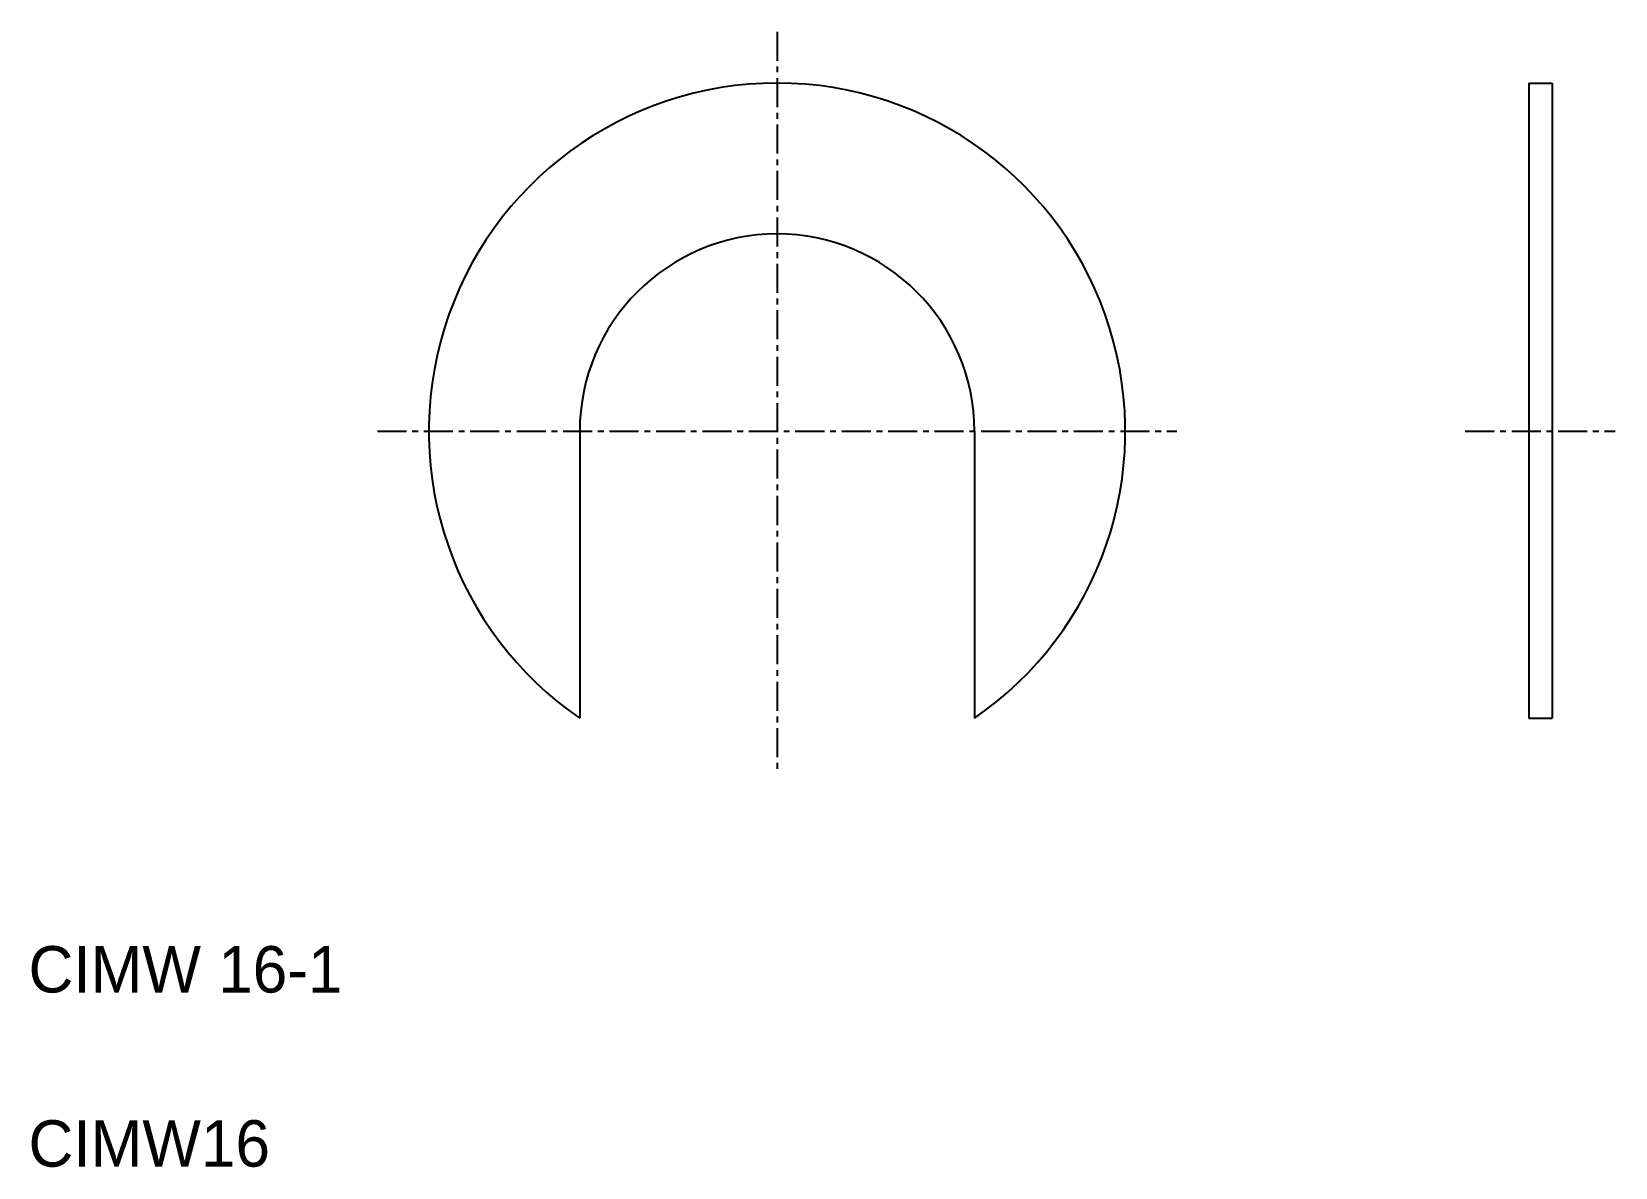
# Model space of a CAD drawing. Extents: x 5.1 to 73.3, y 5 to 53.9.
import ezdxf

# ---------------------------------------------------------------- set-up
doc = ezdxf.new("R2010")
doc.units = 0
doc.linetypes.add('CENTER', pattern=[2, 1.25, -0.25, 0.25, -0.25])
doc.layers.get('0').update_dxf_attribs({"linetype": 'CONTINUOUS'})
doc.layers.add('CENTER', color=1, linetype='CENTER')

msp = doc.modelspace()

# ---------------------------------------------------------------- linework, layer by layer
at = {"color": 7, "linetype": 'CONTINUOUS'}
for p, q in [((69.622, 51.674), (69.622, 24.315)), ((69.622, 51.674), (70.622, 51.674)), ((70.622, 51.674), (70.622, 24.315)), ((28.741, 36.674), (28.741, 24.315)), ((45.741, 36.674), (45.741, 24.315)), ((69.622, 24.315), (70.622, 24.315))]:
    msp.add_line(p, q, dxfattribs=at)
for radius, start, end in [(15, 304.51811, 235.48189), (8.5, 0, 180)]:
    msp.add_arc((37.241, 36.674), radius, start, end, dxfattribs=at)
at = {"layer": 'CENTER', "color": 1, "linetype": 'CENTER'}
for p, q in [((37.241, 53.888), (37.241, 21.894)), ((20.027, 36.674), (54.454, 36.674)), ((66.882, 36.674), (73.345, 36.674))]:
    msp.add_line(p, q, dxfattribs=at)

# ---------------------------------------------------------------- texts
at = {"color": 7, "linetype": 'CONTINUOUS'}
for s, p in [('CIMW 16-1', (5, 12.5)), ('CIMW16', (5, 5))]:
    msp.add_text(s, height=2, dxfattribs=at).set_placement(p)

doc.saveas('drawing.dxf')
